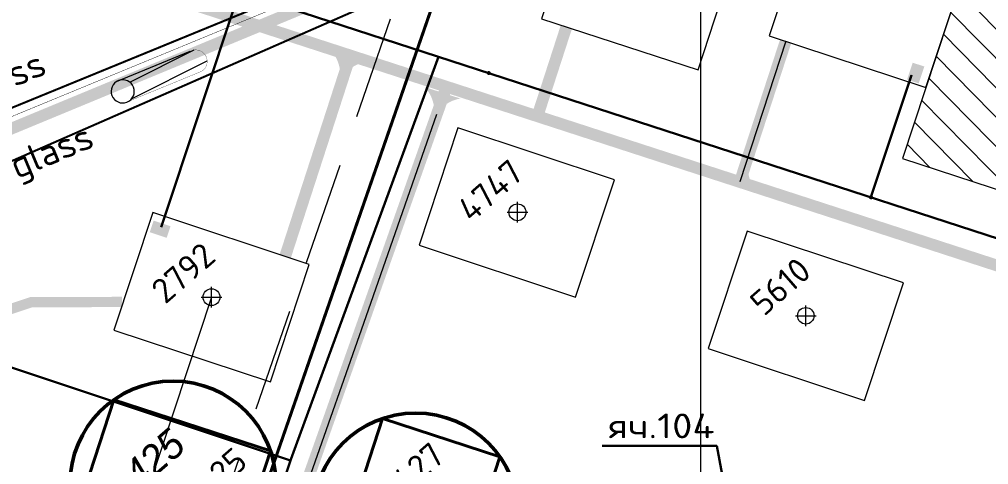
# Model space of a CAD drawing. Header units: millimetres. Extents: x 519 to 9564855, y -810 to 5021775.
# Drawn here: x 9541672.2 to 9542142.7, y 4996526.6 to 4996742.6 of the extents above; entities that cross this region are included whole.
import ezdxf

# ---------------------------------------------------------------- set-up
doc = ezdxf.new("R2010")
doc.units = ezdxf.units.MM
doc.header["$LTSCALE"] = 2
doc.header["$MEASUREMENT"] = 0
doc.header["$PDMODE"] = 2
doc.header["$PDSIZE"] = 5
doc.linetypes.add('92051501$0$DASHED', pattern=[0.75, 0.5, -0.25])
doc.linetypes.add('ACAD_ISO02W100', pattern=[15, 12, -3])
for name, color, linetype in [('Existing roads', 41, 'Continuous'), ('FIBERGLASS', 212, 'Continuous'), ('Future Roads', 44, 'Continuous'), ('GRID_PULKOVO', 7, 'Continuous'), ('Injection lines', 164, 'Continuous'), ('OilColl&Flowlines', 3, 'Continuous'), ('PPLINE_WAT', 7, 'WTR_LINE'), ('stage 7.frame', 7, 'Continuous'), ('Stage VII wells', 9, 'Continuous'), ('Скважины  2018 года', 7, 'Continuous'), ('Скважины 2019г.', 241, 'Continuous'), ('Скважины на 2020 год', 140, 'Continuous')]:
    doc.layers.add(name, color=color, linetype=linetype)
for name, color, linetype, lineweight in [('SteamInjInfrastructure', 25, 'Continuous', 100), ('Скв на 2025 допы от ХеКай', 204, 'Continuous', 0), ('Скважины на 2022 год', 60, 'Continuous', 13), ('Скважины на 2023 год', 201, 'Continuous', 20), ('Скважины на 2026 доп.', 222, 'Continuous', 50), ('Электро', 1, 'Continuous', 30), ('Электроснаб', 1, 'Continuous', 18), ('Электроснабжене', 1, 'Continuous', 18)]:
    doc.layers.add(name, color=color, linetype=linetype, lineweight=lineweight)
doc.styles.add('92051501$0$STANDARD', font='simplex.shx')
doc.styles.add('Elect', font='isocpeur.ttf')
doc.styles.add('Line_GUGK', font='')
doc.styles.get('Line_GUGK').set_extended_font_data('Bm431', italic=True)
doc.linetypes.add('WTR_LINE', pattern='A,0.5,-0.2,["W",92051501$0$STANDARD,S=0.1,R=0,X=-0.1,Y=-0.05],-0.05', length=0.75)

msp = doc.modelspace()

# ---------------------------------------------------------------- hatches: boundary and pattern name
at = {"layer": 'Existing roads', "lineweight": 0}
h = msp.add_hatch(color=256, dxfattribs=at)
h.paths.add_polyline_path([(9541829.43691, 4996717.52699), (9541827.84968, 4996718.12375, 0.155118741), (9541823.31702, 4996727.66076), (9541831.87262, 4996724.90762)])
h.paths.add_polyline_path([(9541830.96262, 4996716.95336), (9541829.43691, 4996717.52699), (9541831.87262, 4996724.90762), (9541840.66855, 4996722.07714, 0.161550784)])
h = msp.add_hatch(color=256, dxfattribs=at)
h.paths.add_polyline_path([(9541875.09821, 4996699.64291), (9541873.51098, 4996700.23967, 0.155118741), (9541868.97832, 4996709.77668), (9541877.53392, 4996707.02354)])
h.paths.add_polyline_path([(9541876.62392, 4996699.06928), (9541875.09821, 4996699.64291), (9541877.53392, 4996707.02354), (9541886.32985, 4996704.19306, 0.161550784)])
h = msp.add_hatch(color=256, dxfattribs=at)
h.paths.add_polyline_path([(9542024.54202, 4996668.56056), (9542026.12926, 4996667.96379, 0.155118741), (9542030.66191, 4996658.42678), (9542022.10632, 4996661.17993)])
h.paths.add_polyline_path([(9542023.01632, 4996669.13418), (9542024.54202, 4996668.56056), (9542022.10632, 4996661.17993), (9542013.31038, 4996664.01041, 0.161550784)])
at = {"layer": 'Future Roads', "linetype": 'ByBlock', "lineweight": 0, "ltscale": 25}
h = msp.add_hatch(dxfattribs=at)
h.set_pattern_fill('ANSI31', color=15, scale=60, style=0)
h.set_pattern_definition([(26.69156, (9540543.8, 4998191.2), (-3.368905, 6.700782), [])])
edge = h.paths.add_edge_path()
edge.add_line((9541725.41215, 4996702.93346), (9541760.78944, 4996717.44098))
edge.add_arc((9541757.77046, 4996722.17612), 5.61567, 302.5203158, 382.2975687)
edge.add_arc((9541757.77046, 4996722.17612), 5.61567, 22.2975686, 118.2742555)
edge.add_line((9541755.11036, 4996727.12178), (9541719.3742, 4996712.40373))
edge.add_arc((9541722.39318, 4996707.66859), 5.61567, -57.4796841, 122.5203157, ccw=False)
at = {"layer": 'Скважины  2018 года', "linetype": 'ByBlock', "lineweight": 0, "ltscale": 50}
h = msp.add_hatch(dxfattribs=at)
h.set_pattern_fill('ANSI31', color=5, scale=80, angle=-90.4427269)
h.set_pattern_definition([(314.55727308, (4619392.119, 14577219.973), (7.125494614, 7.0162188185), [])])
h.paths.add_polyline_path([(9542239.50991, 4996777.06878), (9542144.84783, 4996808.02295), (9542100.89081, 4996675.16321), (9542195.92016, 4996644.02768)])
at = {"layer": 'Электро'}
for points in [[(9542111.50305, 4996719.72546), (9542105.89082, 4996721.58245), (9542103.18359, 4996713.40059), (9542108.79583, 4996711.54361)], [(9541743.72759, 4996636.63308), (9541745.58458, 4996642.24531), (9541737.40272, 4996644.95254), (9541735.54573, 4996639.34031)]]:
    msp.add_hatch(color=256, dxfattribs=at).paths.add_polyline_path(points)
at = {"layer": 'Электроснаб', "linetype": '92051501$0$DASHED', "lineweight": 0}
msp.add_hatch(color=1, dxfattribs=at).paths.add_polyline_path([(9542111.50305, 4996719.72546), (9542105.89082, 4996721.58245), (9542103.18359, 4996713.40059), (9542108.79583, 4996711.54361)])
at = {"layer": 'Электроснаб', "lineweight": 0}
msp.add_hatch(color=1, dxfattribs=at).paths.add_polyline_path([(9541743.72759, 4996636.63308), (9541745.58458, 4996642.24531), (9541737.40272, 4996644.95254), (9541735.54573, 4996639.34031)])
at = {"layer": 'Электроснабжене', "linetype": '92051501$0$DASHED', "lineweight": 0}
msp.add_hatch(color=1, dxfattribs=at).paths.add_polyline_path([(9542111.50305, 4996719.72546), (9542105.89082, 4996721.58245), (9542103.18359, 4996713.40059), (9542108.79583, 4996711.54361)])
at = {"layer": 'Электроснабжене', "lineweight": 0}
msp.add_hatch(color=1, dxfattribs=at).paths.add_polyline_path([(9541743.72759, 4996636.63308), (9541745.58458, 4996642.24531), (9541737.40272, 4996644.95254), (9541735.54573, 4996639.34031)])

# ---------------------------------------------------------------- linework, layer by layer
at = {"layer": 'Existing roads', "linetype": 'ByBlock', "lineweight": 0}
msp.add_line((9542044.23316, 4996732.04671), (9542021.95967, 4996663.69924), dxfattribs=at)
at = {"layer": 'Existing roads', "lineweight": 0, "const_width": 5.7, "flags": 128}
for points in [[(9542146.78766, 4996887.54136), (9541292.14536, 4996533.95338)], [(9541688.76596, 4996771.85929), (9542860.23265, 4996391.58233)], [(9541937.75538, 4996738.9078), (9541923.69606, 4996695.59719)], [(9542044.23316, 4996732.04671), (9542021.95967, 4996663.69924)], [(9541801.26133, 4996627.61394), (9541832.89078, 4996725.07405)], [(9541879.5971, 4996709.91243), (9541680.9556, 4996148.70645)]]:
    msp.add_lwpolyline(points, dxfattribs=at)
at = {"layer": 'Existing roads', "lineweight": 0, "const_width": 5}
msp.add_lwpolyline([(9541652.66313, 4996596.96442), (9541678.15149, 4996605.43046), (9541722.02041, 4996605.49141)], dxfattribs=at)
at = {"layer": 'FIBERGLASS', "color": 5, "linetype": '92051501$0$DASHED', "lineweight": 0, "ltscale": 50}
msp.add_line((9542194.14782, 4997735.41625), (9541382.08701, 4995377.79909), dxfattribs=at)
at = {"layer": 'FIBERGLASS', "lineweight": 0, "const_width": 1}
msp.add_lwpolyline([(9537068.05, 4997002.22187), (9537981.72, 4996708.3), (9538034.79, 4996874.91), (9539300, 4996482.3), (9539854.3, 4997038.3), (9541302.5903, 4996549.89746), (9542161.1, 4996901.3), (9542450.6, 4996805.7), (9542706.4, 4996882.9), (9542843.8, 4997304.1), (9543427.4, 4997108.5), (9543551.3, 4997487.2), (9544168.068, 4997275.346), (9544226.79603, 4997449.75375)], dxfattribs=at)
at = {"layer": 'FIBERGLASS', "lineweight": 0, "ltscale": 5, "const_width": 1}
msp.add_lwpolyline([(9541202.46, 4996731.86), (9541157.86089, 4996595.43189), (9541344.59256, 4996532.15575), (9542055.29603, 4996843.09363), (9542442.74738, 4996715.71339), (9542720.61, 4996868.84), (9542838.83, 4997229.37), (9543081.81, 4997149.7), (9543145.77, 4997182.12), (9543440.72, 4997085.62), (9543558.29, 4997444.97), (9544154.46845, 4997245.2615), (9544223.59731, 4997450.79678)], dxfattribs=at)
at = {"layer": 'GRID_PULKOVO', "lineweight": 0}
msp.add_line((9542002.89283, 5010000), (9542002.89283, 4991998.07591), dxfattribs=at)
at = {"layer": 'Injection lines', "color": 7, "linetype": 'ByBlock', "lineweight": 0, "ltscale": 25}
for p, q in [((9541874.7, 4996696.4), (9541840.4, 4996598.3)), ((9541840.4, 4996598.3), (9541768.7, 4996393.9))]:
    msp.add_line(p, q, dxfattribs=at)
at = {"layer": 'OilColl&Flowlines', "linetype": 'ByBlock', "lineweight": 0}
msp.add_line((9541765.5, 4996607.8), (9541705.87444, 4996427.59805), dxfattribs=at)
at = {"layer": 'PPLINE_WAT', "color": 44, "linetype": 'Continuous', "lineweight": 0}
msp.add_line((9541719.3742, 4996712.40373), (9541755.11036, 4996727.12178), dxfattribs=at)
at = {"layer": 'PPLINE_WAT', "color": 15, "linetype": 'ByBlock', "lineweight": 0, "ltscale": 10, "const_width": 0.125}
msp.add_lwpolyline([(9541725.41215, 4996702.93346), (9541760.78944, 4996717.44098, 0.362869951), (9541762.96622, 4996724.3068, 0.445106804), (9541755.11036, 4996727.12178), (9541719.3742, 4996712.40373, -0.999999999), (9541725.41215, 4996702.93346, 8.094489923)], format="xyb", dxfattribs=at)
at = {"layer": 'PPLINE_WAT', "color": 15, "linetype": 'ByBlock', "lineweight": 0, "ltscale": 25, "const_width": 0.125}
msp.add_lwpolyline([(9541725.41215, 4996702.93346, -1.000000001), (9541719.3742, 4996712.40373, -2.343928763)], format="xyb", dxfattribs=at)
at = {"layer": 'PPLINE_WAT', "color": 0, "linetype": 'ByBlock', "lineweight": 0, "ltscale": 25}
for start, end in [(302.5203159, 122.5203158), (122.5203158, 302.5203158)]:
    msp.add_arc((9541722.39318, 4996707.66859), 5.61567, start, end, dxfattribs=at)
at = {"layer": 'stage 7.frame', "color": 0, "linetype": 'ByBlock', "lineweight": 0}
msp.add_lwpolyline([(9541718.08202, 4996591.8776), (9541794.06255, 4996566.73702), (9541812.91798, 4996623.72241), (9541736.93745, 4996648.86299)], close=True, dxfattribs=at)
msp.add_circle((9541765.5, 4996607.8), 4.0951, dxfattribs=at)
at = {"layer": 'stage 7.frame', "color": 0, "linetype": 'ByBlock', "lineweight": 0, "ltscale": 80}
msp.add_point((9541765.5, 4996607.8), dxfattribs=at)
at = {"layer": 'Stage VII wells', "color": 0, "linetype": 'ByBlock', "lineweight": 0}
msp.add_lwpolyline([(9542036.28202, 4996734.6776), (9542112.26255, 4996709.53702), (9542131.11798, 4996766.52241), (9542055.13745, 4996791.66299)], close=True, dxfattribs=at)
at = {"layer": 'SteamInjInfrastructure', "linetype": 'ByBlock', "lineweight": 0, "ltscale": 50, "const_width": 0.2}
msp.add_lwpolyline([(9541863.62092, 4996775.81336), (9541303.01305, 4996544.91028), (9541291.432, 4996540.01743), (9539857.77275, 4997015.6458), (9539305.61544, 4996462.66765)], dxfattribs=at)
at = {"layer": 'Скв на 2025 допы от ХеКай', "color": 244, "linetype": 'ACAD_ISO02W100', "lineweight": 0, "true_color": 0x991b1e, "const_width": 1.5, "elevation": 23.89046}
msp.add_lwpolyline([(9539371.99663, 4997269.22699), (9539639.56304, 4997181.37805), (9539953.29769, 4997078.30478), (9540678.73072, 4996840.1926), (9540701.13885, 4996795.87752), (9540805.94244, 4996761.46782), (9540850.25751, 4996783.87595), (9541778.96857, 4996478.95625), (9541933.60866, 4996924.71284), (9541959.59701, 4997000.01304), (9541984.406, 4997071.89607), (9542017.0262, 4997166.41176), (9542028.623, 4997200.01304), (9542056.87793, 4997285.92151), (9542079.72467, 4997355.5053), (9542077.25468, 4997367.30989), (9542097.18736, 4997428.05079), (9542106.17218, 4997436.09083), (9542151.59188, 4997574.39346), (9542047.08076, 4997608.70716), (9542065.79733, 4997665.7132), (9542054.72165, 4997718.62031), (9542078.12789, 4997789.91), (9542071.12629, 4997792.23624)], dxfattribs=at)
at = {"layer": 'Скважины  2018 года', "color": 5, "linetype": 'ByBlock', "lineweight": 0, "ltscale": 50}
msp.add_lwpolyline([(9542239.50991, 4996777.06878), (9542144.84783, 4996808.02295), (9542100.89081, 4996675.16321), (9542195.92016, 4996644.02768)], close=True, dxfattribs=at)
at = {"layer": 'Скважины 2019г.', "color": 0, "linetype": 'ByBlock', "lineweight": 0}
msp.add_lwpolyline([(9542006.59664, 4996582.89649), (9542082.54031, 4996557.74576), (9542101.40336, 4996614.70351), (9542025.45969, 4996639.85424)], close=True, dxfattribs=at)
msp.add_circle((9542054, 4996598.8), 4, dxfattribs=at)
for p in [(9541914, 4996649), (9542054, 4996598.8)]:
    msp.add_point(p, dxfattribs=at)
at = {"layer": 'Скважины на 2020 год', "color": 0, "linetype": 'ByBlock', "lineweight": 0}
msp.add_lwpolyline([(9541866.28202, 4996632.9776), (9541942.26254, 4996607.83702), (9541961.11798, 4996664.82241), (9541885.13745, 4996689.96299)], close=True, dxfattribs=at)
msp.add_circle((9541914, 4996649), 4.0951, dxfattribs=at)
at = {"layer": 'Скважины на 2022 год', "color": 0, "lineweight": 0}
msp.add_lwpolyline([(9541925.68723, 4996742.82898), (9542001.77175, 4996718.10762), (9542020.31277, 4996775.17102), (9541944.22825, 4996799.89238)], close=True, dxfattribs=at)
at = {"layer": 'Скважины на 2023 год', "color": 0, "linetype": 'ByBlock', "lineweight": 0}
msp.add_lwpolyline([(9541699.50241, 4996500.94789), (9541775.58693, 4996476.22653), (9541794.12795, 4996533.28992), (9541718.04343, 4996558.01128)], close=True, dxfattribs=at)
at = {"layer": 'Скважины на 2026 доп.', "linetype": 'ByBlock', "lineweight": 40}
for points in [[(9541699.48723, 4996500.92898), (9541775.57175, 4996476.20762), (9541794.11277, 4996533.27102), (9541718.02825, 4996557.99238)], [(9541848.42898, 4996548.91277), (9541823.70762, 4996472.82825), (9541880.77102, 4996454.28723), (9541905.49238, 4996530.37175)]]:
    msp.add_lwpolyline(points, close=True, dxfattribs=at)
at = {"layer": 'Скважины на 2026 доп.'}
for centre in [(9541746.8, 4996517.1), (9541864.6, 4996501.6)]:
    msp.add_circle(centre, 50, dxfattribs=at)
at = {"layer": 'Электро', "ltscale": 25}
for p, q in [((9541550.99503, 4996830.00823, 0), (9542262.59777, 4996598.78542, 0)), ((9541803.89855, 4996528.61021), (9541701.74019, 4996228.1173, 47.36082))]:
    msp.add_line(p, q, dxfattribs=at)
at = {"layer": 'Электро'}
for p, q in [((9541778.98463, 4996755.92701, 0), (9541741.12605, 4996641.85033)), ((9541875.68457, 4996724.50585, 0), (9541803.57144, 4996527.71758)), ((9542105.30645, 4996715.56394, 0), (9542085.63116, 4996656.28761, 0)), ((9541650.16695, 4996579.68547), (9541803.89855, 4996528.61021)), ((9542010.85169, 4996535.7092, -2911.9858), (9541955.19178, 4996535.7092, -2911.9858)), ((9542010.85169, 4996535.7092, -2911.9858), (9541955.19178, 4996535.7092, -2911.9858)), ((9542010.85169, 4996535.7092, -2911.9858), (9542023.53067, 4996467.2927, 94.72164))]:
    msp.add_line(p, q, dxfattribs=at)
for centre, start, end in [((9541900.06402, 4996716.58448, 0), 162, 342), ((9541900.06402, 4996716.58448, 0), 342, 162), ((9542085.63116, 4996656.28761, 0), 342.0000001, 162.0000001), ((9542085.63116, 4996656.28761, 0), 162.0000001, 342.0000001)]:
    msp.add_arc(centre, 0.5, start, end, dxfattribs=at)
at = {"layer": 'Электроснаб', "color": 1, "linetype": '92051501$0$DASHED', "lineweight": 0, "ltscale": 25}
msp.add_line((9541550.99503, 4996830.00823, 0), (9542262.59777, 4996598.78542, 0), dxfattribs=at)
at = {"layer": 'Электроснаб', "color": 1, "lineweight": 0}
for p, q in [((9541778.98463, 4996755.92701, 0), (9541741.12605, 4996641.85033)), ((9541875.68457, 4996724.50585, 0), (9541803.57144, 4996527.71758)), ((9541650.16695, 4996579.68547), (9541803.89855, 4996528.61021)), ((9542010.85169, 4996535.7092, -2911.9858), (9541955.19178, 4996535.7092, -2911.9858)), ((9542010.85169, 4996535.7092, -2911.9858), (9541955.19178, 4996535.7092, -2911.9858)), ((9542010.85169, 4996535.7092, -2911.9858), (9542023.53067, 4996467.2927, 94.72164))]:
    msp.add_line(p, q, dxfattribs=at)
at = {"layer": 'Электроснаб', "color": 1, "linetype": '92051501$0$DASHED', "lineweight": 0}
msp.add_line((9542105.30645, 4996715.56394, 0), (9542085.63116, 4996656.28761, 0), dxfattribs=at)
at = {"layer": 'Электроснаб', "color": 1, "lineweight": 0, "ltscale": 25}
msp.add_line((9541803.89855, 4996528.61021), (9541701.74019, 4996228.1173, 47.36082), dxfattribs=at)
at = {"layer": 'Электроснаб', "color": 1, "lineweight": 0}
for start, end in [(162, 342), (342, 162)]:
    msp.add_arc((9541900.06402, 4996716.58448, 0), 0.5, start, end, dxfattribs=at)
at = {"layer": 'Электроснаб', "color": 1, "linetype": '92051501$0$DASHED', "lineweight": 0}
for start, end in [(342.0000001, 162.0000001), (162.0000001, 342.0000001)]:
    msp.add_arc((9542085.63116, 4996656.28761, 0), 0.5, start, end, dxfattribs=at)
at = {"layer": 'Электроснабжене', "color": 1, "lineweight": 0, "ltscale": 25}
for p, q in [((9541552.20187, 4996829.61767, 0), (9542262.59777, 4996598.78542, 0)), ((9541803.89855, 4996528.61021), (9541701.74019, 4996228.1173, 47.36082))]:
    msp.add_line(p, q, dxfattribs=at)
at = {"layer": 'Электроснабжене', "color": 1, "lineweight": 0}
for p, q in [((9541778.98463, 4996755.92701, 0), (9541741.12605, 4996641.85033)), ((9541875.68457, 4996724.50585, 0), (9541803.57144, 4996527.71758)), ((9541650.16695, 4996579.68547), (9541803.89855, 4996528.61021)), ((9542010.85169, 4996535.7092, -2911.9858), (9541955.19178, 4996535.7092, -2911.9858)), ((9542010.85169, 4996535.7092, -2911.9858), (9541955.19178, 4996535.7092, -2911.9858)), ((9542010.85169, 4996535.7092, -2911.9858), (9542023.53067, 4996467.2927, 94.72164))]:
    msp.add_line(p, q, dxfattribs=at)
at = {"layer": 'Электроснабжене', "color": 1, "linetype": '92051501$0$DASHED', "lineweight": 0}
msp.add_line((9542105.30645, 4996715.56394, 0), (9542085.63116, 4996656.28761, 0), dxfattribs=at)
at = {"layer": 'Электроснабжене', "color": 1, "lineweight": 0}
for start, end in [(162, 342), (342, 162)]:
    msp.add_arc((9541900.06402, 4996716.58448, 0), 0.5, start, end, dxfattribs=at)
at = {"layer": 'Электроснабжене', "color": 1, "linetype": '92051501$0$DASHED', "lineweight": 0}
for start, end in [(342.0000001, 162.0000001), (162.0000001, 342.0000001)]:
    msp.add_arc((9542085.63116, 4996656.28761, 0), 0.5, start, end, dxfattribs=at)

# ---------------------------------------------------------------- texts
at = {"layer": 'FIBERGLASS', "color": 7, "lineweight": 0, "style": 'Elect'}
for p in [(9541611.65146, 4996685.20232, 0), (9541634.75183, 4996649.84791, 0)]:
    msp.add_text('fiberglass', height=13.005168, rotation=22.6659842, dxfattribs=at).set_placement(p)
at = {"layer": 'stage 7.frame', "color": 0, "linetype": 'ByBlock', "lineweight": 0, "style": 'Elect'}
msp.add_text('2792', height=12, rotation=41, dxfattribs=at).set_placement((9541743.01644, 4996604.06407))
at = {"layer": 'Скважины 2019г.', "color": 0, "linetype": 'ByBlock', "lineweight": 0, "style": 'Elect'}
msp.add_text('5610', height=12, rotation=41, dxfattribs=at).set_placement((9542033.64086, 4996598.15946))
at = {"layer": 'Скважины на 2020 год', "color": 0, "linetype": 'ByBlock', "lineweight": 0, "style": 'Elect'}
msp.add_text('4747', height=12, rotation=41, dxfattribs=at).set_placement((9541891.59703, 4996643.57724))
at = {"layer": 'Скважины на 2023 год', "color": 0, "linetype": 'ByBlock', "lineweight": 0, "style": 'Elect'}
for s, p in [('2425', (9541758.06604, 4996504.25634)), ('2427', (9541854.03642, 4996507.01423))]:
    msp.add_text(s, height=12, rotation=41, dxfattribs=at).set_placement(p)
at = {"layer": 'Скважины на 2026 доп.', "lineweight": 5, "style": 'Line_GUGK'}
msp.add_text('2425', height=14, rotation=41, dxfattribs=at).set_placement((9541722.42982, 4996507.06135))
at = {"layer": 'Электро', "color": 1, "style": 'Elect', "width": 1.2}
msp.add_text('яч.104', height=12, dxfattribs=at).set_placement((9541958.22281, 4996539.3636, -2911.9858))

doc.saveas('drawing.dxf')
